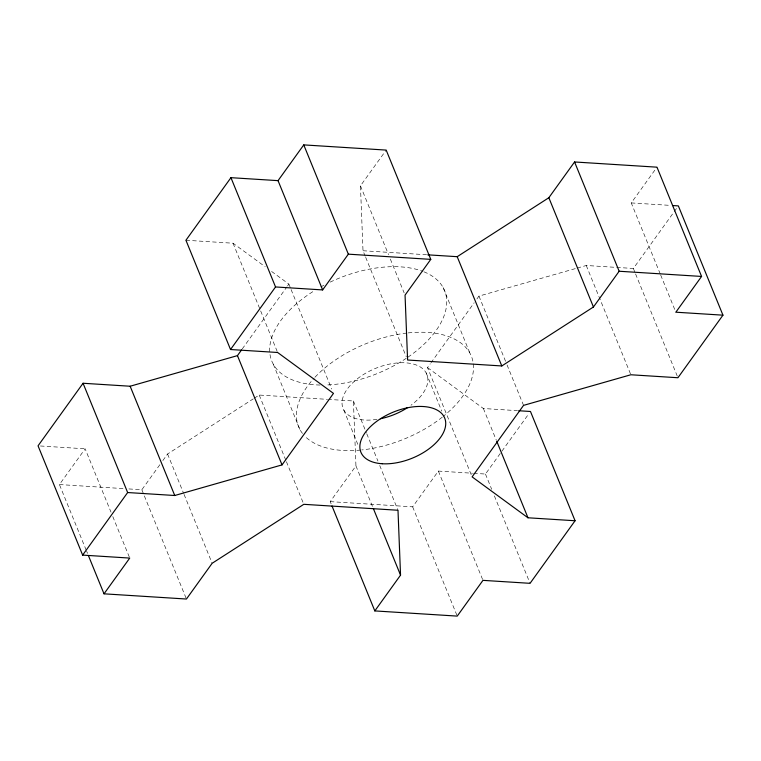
<?xml version="1.0" encoding="UTF-8"?>
<svg xmlns="http://www.w3.org/2000/svg" width="761" height="761" viewBox="0 0 761 761"><rect width="100%" height="100%" fill="white"/><g stroke="black" fill="none" stroke-linecap="round" stroke-linejoin="round"><path stroke-width="0.57" stroke-dasharray="3.81 2.85" d="M86.183 550.117L59.425 484.557L85.146 448.8L111.011 512.182M242.245 348.947L286.83 286.973M287.515 286.022L288.885 284.119L269.955 270.25M128.894 488.933L141.841 489.751L160.124 464.353M162.825 460.586L167.563 454.003L253.232 398.888M365.232 256.21L363.007 250.74L360.457 185.846L386.179 150.088M331.121 503.82L330.226 501.632L355.948 465.884L353.399 400.98L328.676 399.42M471.221 474.702L427.52 367.611L430.269 363.796M430.954 362.845L474.16 302.773M476.9 298.959L478.964 296.105L575.982 268.424M330.226 501.632L412.652 506.836L438.365 471.078L472.514 473.237M660.244 273.95L631.259 202.921L656.981 167.173M473.684 473.304L485.461 474.046L529.085 413.404M577.123 268.1L586.255 265.494L633.352 268.462L673.514 212.633M674.198 211.672L676.967 207.82M254.231 398.25L259.206 395.045L327.496 399.354M631.259 202.921L670.118 205.375M363.007 250.74L426.588 254.754M185.931 240.248L233.028 243.216L265.218 266.788M427.52 367.611L483.378 408.514L517.518 410.664M40.409 445.984L85.146 448.8M59.425 484.557L124.186 488.638M660.691 275.044L675.854 312.2M633.352 268.462L635.131 272.838M635.578 273.931L677.937 377.741M586.255 265.494L630.85 374.764M478.964 296.105L506.607 363.853M507.054 364.947L523.549 405.375M443.159 287.61L469.918 353.18M483.378 408.514L496.305 440.2M485.461 474.046L491.711 489.352M494.384 495.906L530.056 583.326M360.457 185.846L388.548 254.688M390.336 259.054L404.158 292.937M426.15 372.88L441.76 411.13M365.68 257.304L406.26 356.738M438.365 471.078L482.959 580.358M412.652 506.836L457.237 616.106M353.399 400.98L366.336 432.676M366.773 433.77L377.922 461.08M379.71 465.456L397.993 510.26M343.772 409.97L358.488 446.032M288.885 284.119L290.664 288.486M291.111 289.58L331.691 389.014M355.948 465.884L372.89 507.406M233.028 243.216L260.233 309.87M260.681 310.964L277.175 351.401M273.247 364.11L300.005 429.68M259.206 395.045L285.965 460.605M286.412 461.699L303.801 504.315M167.563 454.003L183.62 493.337M184.067 494.431L212.157 563.273M141.841 489.751L186.435 599.031M112.79 516.548L129.294 556.985M86.63 551.211L87.525 553.399M423.906 271.791A93.308 51.358 -22.2 0 1 407.192 357.68M406.231 358.326A93.308 51.358 -22.2 0 1 325.698 385.009M320.086 385.037A93.308 51.358 -22.2 0 1 269.727 351.915A93.308 51.358 -22.2 0 1 314.008 290.93M320.866 286.897A93.308 51.358 -22.2 0 1 323.92 285.242M330.122 282.131A93.308 51.358 -22.2 0 1 422.783 271.354M408.181 332.909A93.308 51.358 -22.2 0 1 471.249 355.929A93.308 51.358 -22.2 0 1 443.187 416.429M442.312 417.133A93.308 51.358 -22.2 0 1 361.741 449.941M360.571 450.065A93.308 51.358 -22.2 0 1 305.637 436.947M302.498 433.456A93.308 51.358 -22.2 0 1 314.226 378.027M315.016 377.18A93.308 51.358 -22.2 0 1 405.841 333.175M377.018 419.368A45.241 24.904 -22.2 0 1 345.941 391.049A45.241 24.904 -22.2 0 1 411.768 363.672A45.241 24.904 -22.2 0 1 411.007 405.233"/><path stroke-width="1.14" d="M241.56 349.898L237.451 355.625L130.15 386.236L83.063 383.259L38.05 445.832L82.645 555.102L129.741 558.079L104.019 593.827L88.409 555.587M427.768 254.83L457.199 256.685L548.843 197.727L574.565 161.969L656.981 167.173L701.575 276.443L619.159 271.249L593.437 306.997L501.794 365.955L407.601 360.02L405.052 295.116L430.774 259.368L386.179 150.088L303.763 144.894L278.041 180.642L230.944 177.674L185.931 240.248L230.526 349.518L277.622 352.486L333.48 393.389L282.036 464.895L174.745 495.506L127.648 492.538L82.645 555.102M230.526 349.518L275.539 286.954L322.635 289.922L348.348 254.164L430.774 259.368M332.015 506.008L374.821 610.912L400.543 575.154L397.993 510.26L303.801 504.315L212.157 563.273L186.435 599.031L104.019 593.827M701.575 276.443L675.854 312.2L722.95 315.168L678.355 205.898L672.467 205.527M518.698 410.74L530.474 411.482L575.069 520.752L530.056 583.326L482.959 580.358L457.237 616.106L374.821 610.912M722.95 315.168L677.937 377.741L630.85 374.764L523.549 405.375L472.115 476.881L527.972 517.784L575.069 520.752M574.565 161.969L619.159 271.249M548.843 197.727L593.437 306.997M457.199 256.685L501.794 365.955M496.752 441.294L527.972 517.784M303.763 144.894L348.348 254.164M278.041 180.642L322.635 289.922M373.337 508.5L400.543 575.154M230.944 177.674L275.539 286.954M237.451 355.625L282.036 464.895M130.15 386.236L174.745 495.506M83.063 383.259L127.648 492.538M407.297 407.791A45.241 24.904 -22.2 0 1 380.367 418.759M382.222 463.744A45.241 24.904 -22.2 0 0 445.718 422.897A45.241 24.904 -22.2 0 0 380.452 418.778A45.241 24.904 -22.2 0 0 382.222 463.744"/></g></svg>
